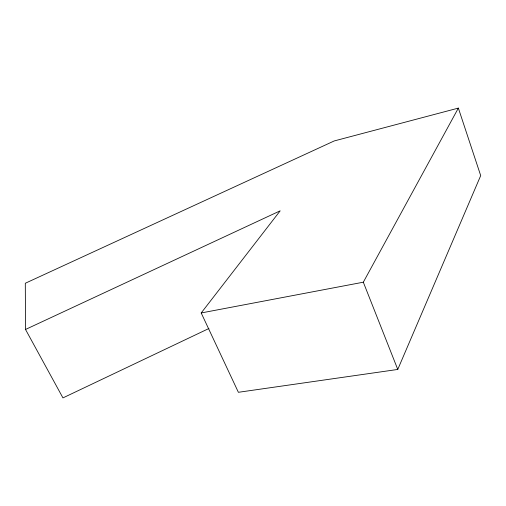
<?xml version="1.0" encoding="UTF-8"?>
<svg xmlns="http://www.w3.org/2000/svg" width="506" height="506" viewBox="0 0 506 506"><rect width="100%" height="100%" fill="white"/><g stroke="black" fill="none" stroke-linecap="round" stroke-linejoin="round"><path stroke-width="0.76" d="M25.521 329.463L280.179 210.825L201.198 312.955L238.383 392.295L397.767 369.443L480.7 175.607L458.36 108.101L334.232 140.94L25.3 283.259L25.521 329.463L62.953 397.899L208.94 328.489M397.767 369.443L363.321 282.203L458.36 108.101M201.198 312.955L363.321 282.203"/></g></svg>
